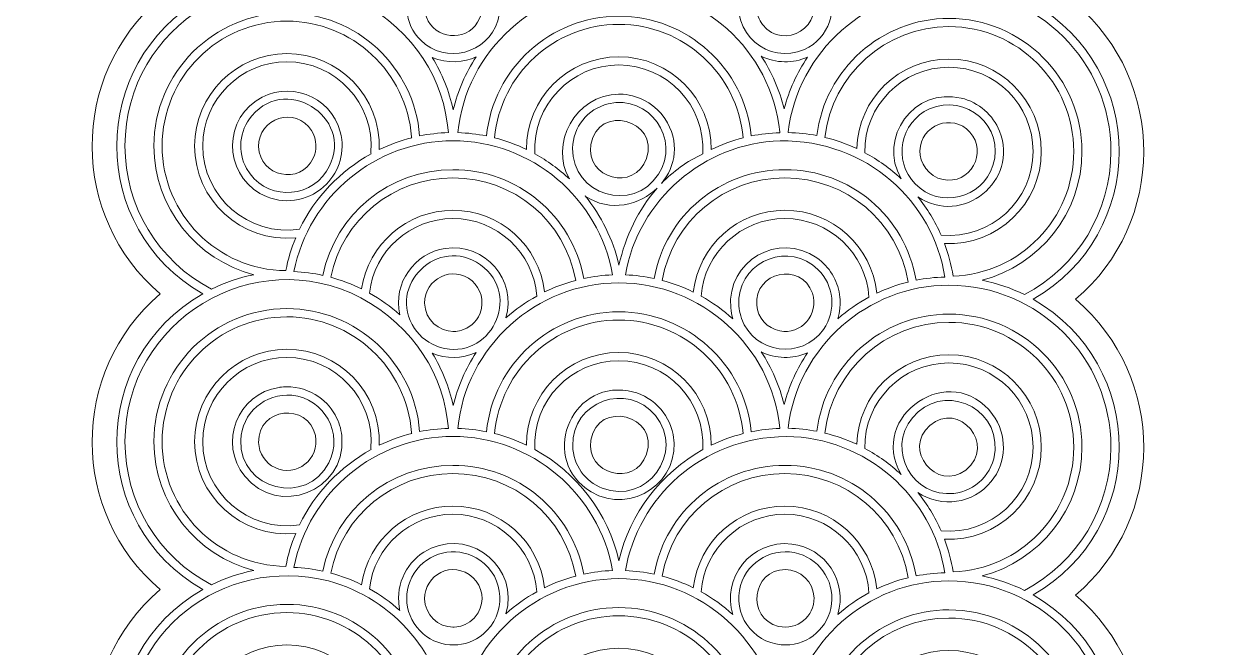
# Model space of a CAD drawing. Header units: inches. Extents: x 147 to 746, y 116 to 678.
# Drawn here: x 456.4 to 746.1, y 357.1 to 509.1 of the extents above; entities that cross this region are included whole.
import ezdxf

# ---------------------------------------------------------------- set-up
doc = ezdxf.new("R2010")
doc.units = ezdxf.units.IN
doc.header["$MEASUREMENT"] = 0
doc.layers.add('_U+0421_U+043B_U+043E_U+0439 1', color=7, linetype='Continuous')

# ---------------------------------------------------------------- blocks, each defined once
blk = doc.blocks.new('block 2')
at = {"layer": '_U+0421_U+043B_U+043E_U+0439 1', "color": 1, "lineweight": 9, "true_color": 0xff0000}
for points, knots in [([(712.78, 514.04), (734.77, 532.81), (735.06, 567.01), (712.78, 586.14), (746.07, 614.55), (726, 669.68), (681.9, 669.68), (665.22, 669.68), (650.34, 660.89), (641.85, 647.6), (623.27, 677.62), (580.05, 677.77), (561.24, 647.91), (552.88, 661.77), (537.66, 671.02), (520.55, 671.02), (476.43, 671.02), (456.41, 615.86), (489.67, 587.47), (467.35, 568.31), (467.72, 534.11), (489.67, 515.38), (467.35, 496.21), (467.72, 462.02), (489.67, 443.28), (467.35, 424.12), (467.72, 389.92), (489.67, 371.19), (467.35, 352.03), (467.72, 317.83), (489.67, 299.09), (478.83, 289.79), (473.82, 266.02), (473.82, 251.87), (473.82, 251.87), (473.82, 116.17), (473.82, 116.17), (473.82, 116.17), (573.27, 116.17), (573.27, 116.17), (573.27, 116.17), (573.27, 128.71), (573.27, 128.71), (573.27, 137.46), (580.39, 144.58), (589.14, 144.58), (589.14, 144.58), (613.76, 144.58), (613.76, 144.58), (622.51, 144.58), (629.62, 137.46), (629.62, 128.71), (629.62, 128.71), (629.62, 116.17), (629.62, 116.17), (629.62, 116.17), (729.07, 116.17), (729.07, 116.17), (729.07, 124.46), (729.07, 256.33), (729.07, 260.12), (729.07, 260.12), (727.27, 285.32), (712.78, 297.76), (734.77, 316.53), (735.06, 350.73), (712.78, 369.85), (734.77, 388.62), (735.06, 422.83), (712.78, 441.95), (734.77, 460.72), (735.06, 494.92), (712.78, 514.04)], [0, 0, 0, 0, 1, 1, 1, 2, 2, 2, 3, 3, 3, 4, 4, 4, 5, 5, 5, 6, 6, 6, 7, 7, 7, 8, 8, 8, 9, 9, 9, 10, 10, 10, 11, 11, 11, 12, 12, 12, 13, 13, 13, 14, 14, 14, 15, 15, 15, 16, 16, 16, 17, 17, 17, 18, 18, 18, 19, 19, 19, 20, 20, 20, 21, 21, 21, 22, 22, 22, 23, 23, 23, 24, 24, 24, 24]), ([(556.95, 518.87), (562.99, 523.42), (571.14, 516.14), (567.03, 509.51), (564.01, 504.61), (556.59, 505.34), (554.56, 510.73), (554.56, 510.73), (554.56, 510.73), (554.56, 510.73), (553.38, 513.84), (554.55, 517.09), (556.95, 518.87)], [0, 0, 0, 0, 1, 1, 1, 2, 2, 2, 3, 3, 3, 4, 4, 4, 4]), ([(648.27, 516.38), (652, 508.91), (641.67, 502.23), (636.47, 508.96), (635.59, 510.1), (635.05, 511.52), (635.02, 513.1), (634.91, 520.39), (644.86, 523.11), (648.27, 516.38)], [0, 0, 0, 0, 1, 1, 1, 2, 2, 2, 3, 3, 3, 3]), ([(594.63, 479.73), (596.28, 489.65), (611.47, 485.8), (608.15, 476.28), (605.32, 468.07), (593.24, 471.42), (594.63, 479.73)], [0, 0, 0, 0, 1, 1, 1, 2, 2, 2, 2]), ([(526.56, 483.07), (527.93, 480.77), (527.91, 478.35), (526.96, 476.34), (523.8, 469.72), (513.86, 471.82), (513.64, 479.17), (513.47, 486.12), (522.68, 489.14), (526.56, 483.07)], [0, 0, 0, 0, 1, 1, 1, 2, 2, 2, 3, 3, 3, 3]), ([(686.99, 482.73), (691.53, 477.75), (687.01, 469.8), (680.45, 471.13), (676.79, 471.86), (674.76, 475.32), (674.82, 478.17), (674.97, 484.48), (682.73, 487.41), (686.99, 482.73)], [0, 0, 0, 0, 1, 1, 1, 2, 2, 2, 3, 3, 3, 3]), ([(565.68, 446.42), (567.78, 444.6), (568.73, 441.52), (567.63, 438.61), (565.62, 433.49), (559.91, 434.1), (561.1, 434.1), (557.78, 434.11), (554.18, 436.89), (554.1, 441), (554, 446.95), (561.01, 450.47), (565.68, 446.42)], [0, 0, 0, 0, 1, 1, 1, 2, 2, 2, 3, 3, 3, 4, 4, 4, 4]), ([(648.63, 443.43), (650.36, 438.28), (645.84, 433.23), (640.69, 434.24), (637.65, 434.85), (635.28, 437.45), (635.05, 440.54), (634.38, 448.62), (645.88, 451.26), (648.63, 443.43)], [0, 0, 0, 0, 1, 1, 1, 2, 2, 2, 3, 3, 3, 3]), ([(594.63, 407.64), (596.28, 417.56), (611.47, 413.71), (608.15, 404.19), (605.32, 395.97), (593.24, 399.33), (594.63, 407.64)], [0, 0, 0, 0, 1, 1, 1, 2, 2, 2, 2]), ([(686.02, 400.32), (678.85, 394.93), (670.48, 405.38), (677.24, 411.21), (684.3, 417.34), (693.64, 406.46), (686.02, 400.32)], [0, 0, 0, 0, 1, 1, 1, 2, 2, 2, 2]), ([(527.48, 408.72), (528.68, 403.01), (522.77, 398.42), (517.64, 400.93), (515.38, 402.01), (513.72, 404.36), (513.64, 407.08), (513.42, 415.55), (525.71, 416.94), (527.48, 408.72)], [0, 0, 0, 0, 1, 1, 1, 2, 2, 2, 3, 3, 3, 3]), ([(565.95, 374.08), (568.16, 371.91), (568.84, 368.47), (567.15, 365.53), (564.86, 361.52), (560.1, 362.01), (561.1, 362.01), (557.36, 362.01), (554.17, 365.08), (554.1, 368.91), (553.99, 374.68), (560.88, 378.63), (565.95, 374.08)], [0, 0, 0, 0, 1, 1, 1, 2, 2, 2, 3, 3, 3, 4, 4, 4, 4]), ([(640.38, 362.22), (632.32, 364.15), (633.88, 376.09), (642.03, 376.07), (645.67, 376.06), (648.93, 373.09), (649.01, 369.17), (649.08, 364.67), (644.94, 361.17), (640.38, 362.22)], [0, 0, 0, 0, 1, 1, 1, 2, 2, 2, 3, 3, 3, 3])]:
    blk.add_open_spline(points, degree=3, knots=knots, dxfattribs=at)
at = {"layer": '_U+0421_U+043B_U+043E_U+0439 1', "color": 7, "lineweight": 9, "true_color": 0xffffff}
for points, knots in [([(702.93, 226), (730.31, 242.14), (730.21, 281.91), (702.39, 297.78), (730.33, 313.66), (730.39, 353.9), (702.39, 369.88), (730.33, 385.76), (730.39, 425.99), (702.39, 441.97), (730.33, 457.86), (730.38, 498.09), (702.39, 514.06), (730.33, 529.94), (730.39, 570.18), (702.39, 586.16), (715.37, 593.54), (723.38, 607.19), (723.38, 622.2), (723.38, 645.08), (704.77, 663.68), (681.9, 663.68), (662.82, 663.68), (646.39, 650.49), (641.75, 632.57), (637.3, 650.78), (620.75, 664.24), (601.45, 664.24), (582.09, 664.24), (565.45, 650.64), (561.09, 632.31), (557.02, 651.04), (540.19, 665.02), (520.55, 665.02), (497.68, 665.02), (479.07, 646.41), (479.07, 623.54), (479.07, 608.52), (487.08, 594.87), (500.06, 587.49), (472.09, 571.53), (472.1, 531.3), (500.06, 515.4), (472.04, 499.4), (472.16, 459.17), (500.06, 443.3), (472.04, 427.31), (472.16, 387.08), (500.06, 371.21), (472.1, 355.25), (472.1, 315.01), (500.06, 299.11), (471.88, 283.03), (472.17, 242.43), (500.51, 226.77), (487.53, 219.67), (479.01, 205.94), (479.01, 190.39), (479.01, 167.51), (497.62, 148.91), (520.49, 148.91), (540.26, 148.91), (556.84, 162.82), (560.97, 181.36), (565.1, 162.82), (581.68, 148.91), (601.45, 148.91), (621.15, 148.91), (637.67, 162.71), (641.88, 181.15), (645.93, 162.5), (662.56, 148.48), (682.41, 148.48), (705.28, 148.48), (723.89, 167.09), (723.89, 189.96), (723.89, 205.31), (715.48, 218.83), (702.93, 226)], [0, 0, 0, 0, 1, 1, 1, 2, 2, 2, 3, 3, 3, 4, 4, 4, 5, 5, 5, 6, 6, 6, 7, 7, 7, 8, 8, 8, 9, 9, 9, 10, 10, 10, 11, 11, 11, 12, 12, 12, 13, 13, 13, 14, 14, 14, 15, 15, 15, 16, 16, 16, 17, 17, 17, 18, 18, 18, 19, 19, 19, 20, 20, 20, 21, 21, 21, 22, 22, 22, 23, 23, 23, 24, 24, 24, 25, 25, 25, 26, 26, 26, 26]), ([(552.17, 520.23), (559.96, 530.18), (575.69, 521.74), (571.93, 509.83), (569.45, 501.82), (559.25, 499.16), (553.17, 505.11), (549.1, 509.05), (548.52, 515.59), (552.17, 520.23)], [0, 0, 0, 0, 1, 1, 1, 2, 2, 2, 3, 3, 3, 3]), ([(481.07, 479.35), (481.07, 508.85), (512.45, 527.94), (538.56, 514.44), (551.69, 507.32), (558.86, 495.35), (559.9, 482.59), (557.51, 482.52), (555.16, 482.25), (552.88, 481.79), (551.63, 498.61), (537.45, 511.77), (520.55, 511.77), (502.67, 511.77), (488.13, 497.23), (488.13, 479.35), (488.13, 464.26), (498.5, 451.54), (512.49, 447.95), (508.85, 447.23), (505.39, 446.03), (502.15, 444.42), (489.14, 451.28), (481.07, 464.64), (481.07, 479.35)], [0, 0, 0, 0, 1, 1, 1, 2, 2, 2, 3, 3, 3, 4, 4, 4, 5, 5, 5, 6, 6, 6, 7, 7, 7, 8, 8, 8, 8]), ([(646.68, 502.88), (637.82, 498.89), (628.43, 507.17), (631.11, 516.4), (633.94, 526.07), (647.15, 527.57), (652, 518.64), (655.11, 512.87), (652.73, 505.62), (646.68, 502.88)], [0, 0, 0, 0, 1, 1, 1, 2, 2, 2, 3, 3, 3, 3]), ([(640.7, 482.76), (640.69, 482.7), (640.69, 482.64), (640.68, 482.58), (638.31, 482.51), (635.98, 482.23), (633.71, 481.77), (632.09, 498.24), (618.14, 510.99), (601.45, 510.99), (584.81, 510.99), (570.81, 498.23), (569.19, 481.78), (566.91, 482.24), (564.57, 482.52), (562.18, 482.59), (564.21, 502.54), (581.28, 518.05), (601.45, 518.05), (621.59, 518.05), (638.59, 502.64), (640.7, 482.76)], [0, 0, 0, 0, 1, 1, 1, 2, 2, 2, 3, 3, 3, 4, 4, 4, 5, 5, 5, 6, 6, 6, 7, 7, 7, 7]), ([(721.38, 478.02), (721.38, 463.3), (713.31, 449.95), (700.3, 443.09), (697.07, 444.69), (693.6, 445.89), (689.96, 446.61), (703.95, 450.2), (714.32, 462.92), (714.32, 478.02), (714.32, 495.89), (699.78, 510.44), (681.9, 510.44), (665.48, 510.44), (651.62, 498.01), (649.71, 481.86), (647.43, 482.3), (645.1, 482.55), (642.72, 482.6), (642.72, 482.65), (642.71, 482.7), (642.71, 482.75), (645.06, 502.36), (661.97, 517.5), (681.9, 517.5), (703.67, 517.5), (721.38, 499.79), (721.38, 478.02)], [0, 0, 0, 0, 1, 1, 1, 2, 2, 2, 3, 3, 3, 4, 4, 4, 5, 5, 5, 6, 6, 6, 7, 7, 7, 8, 8, 8, 9, 9, 9, 9]), ([(520.55, 501.86), (508.14, 501.86), (498.04, 491.76), (498.04, 479.35), (498.04, 466.27), (509.28, 455.69), (522.68, 456.95), (521.62, 454.4), (520.8, 451.72), (520.27, 448.94), (503.63, 449.09), (490.13, 462.67), (490.13, 479.35), (490.13, 496.12), (503.78, 509.77), (520.55, 509.77), (536.44, 509.77), (549.77, 497.37), (550.9, 481.54), (550.9, 481.47), (550.93, 481.41), (550.95, 481.35), (548.2, 480.65), (545.55, 479.68), (543.03, 478.46), (543.54, 491.45), (533.11, 501.86), (520.55, 501.86)], [0, 0, 0, 0, 1, 1, 1, 2, 2, 2, 3, 3, 3, 4, 4, 4, 5, 5, 5, 6, 6, 6, 7, 7, 7, 8, 8, 8, 9, 9, 9, 9]), ([(601.45, 508.99), (617.2, 508.99), (630.34, 496.9), (631.74, 481.31), (629.04, 480.62), (626.43, 479.67), (623.96, 478.46), (624.04, 490.85), (613.95, 501.08), (601.45, 501.08), (588.9, 501.08), (578.83, 490.77), (578.94, 478.48), (576.46, 479.68), (573.86, 480.63), (571.16, 481.32), (572.56, 496.88), (585.75, 508.99), (601.45, 508.99)], [0, 0, 0, 0, 1, 1, 1, 2, 2, 2, 3, 3, 3, 4, 4, 4, 5, 5, 5, 6, 6, 6, 6]), ([(704.41, 478.02), (704.41, 490.43), (694.32, 500.53), (681.9, 500.53), (669.71, 500.53), (659.77, 490.79), (659.41, 478.69), (656.94, 479.85), (654.35, 480.77), (651.67, 481.43), (653.38, 496.67), (666.42, 508.44), (681.9, 508.44), (698.68, 508.44), (712.32, 494.79), (712.32, 478.02), (712.32, 461.58), (699.21, 448.15), (682.9, 447.62), (682.47, 450.37), (681.76, 453.02), (680.81, 455.55), (693.82, 454.93), (704.41, 465.32), (704.41, 478.02)], [0, 0, 0, 0, 1, 1, 1, 2, 2, 2, 3, 3, 3, 4, 4, 4, 5, 5, 5, 6, 6, 6, 7, 7, 7, 8, 8, 8, 8]), ([(636.14, 501.23), (639.74, 499.46), (643.91, 499.44), (647.43, 501.01), (644.87, 497.2), (642.93, 492.94), (641.75, 488.38), (640.61, 493.02), (638.7, 497.35), (636.14, 501.23)], [0, 0, 0, 0, 1, 1, 1, 2, 2, 2, 3, 3, 3, 3]), ([(541.04, 477.42), (533.55, 473.26), (527.41, 466.86), (523.64, 459.07), (511.09, 457.18), (500.04, 466.94), (500.04, 479.35), (500.04, 490.66), (509.24, 499.86), (520.55, 499.86), (532.41, 499.86), (541.93, 489.76), (541, 477.74), (540.99, 477.63), (541.01, 477.52), (541.04, 477.42)], [0, 0, 0, 0, 1, 1, 1, 2, 2, 2, 3, 3, 3, 4, 4, 4, 5, 5, 5, 5]), ([(566.67, 501.08), (564.12, 497.17), (562.2, 492.8), (561.09, 488.12), (560.09, 492.71), (558.34, 497.01), (555.96, 500.89), (559.63, 499.35), (563.77, 499.68), (566.67, 501.08)], [0, 0, 0, 0, 1, 1, 1, 2, 2, 2, 3, 3, 3, 3]), ([(589.38, 471.29), (586.84, 473.66), (584.03, 475.73), (580.98, 477.42), (580.32, 489.37), (589.85, 499.08), (601.45, 499.08), (613.08, 499.08), (622.59, 489.31), (621.92, 477.39), (618.05, 475.62), (614.68, 473.14), (611.82, 470.17), (615.29, 474.32), (616.41, 480.42), (612.62, 486.03), (608.03, 492.83), (600.07, 491.93), (601.54, 491.93), (590.57, 491.93), (584.56, 479.62), (589.38, 471.29)], [0, 0, 0, 0, 1, 1, 1, 2, 2, 2, 3, 3, 3, 4, 4, 4, 5, 5, 5, 6, 6, 6, 7, 7, 7, 7]), ([(694.22, 482.96), (692.67, 486.89), (689.22, 489.99), (684.87, 491.01), (673.37, 493.71), (664.48, 481.32), (670.24, 471.36), (667.58, 473.84), (664.61, 475.97), (661.4, 477.69), (661.22, 489.21), (670.53, 498.53), (681.9, 498.53), (693.21, 498.53), (702.41, 489.33), (702.41, 478.01), (702.41, 466.09), (692.17, 456.47), (679.98, 457.6), (678.51, 460.98), (676.59, 464.12), (674.31, 466.96), (685.21, 459.59), (699.07, 470.87), (694.22, 482.96)], [0, 0, 0, 0, 1, 1, 1, 2, 2, 2, 3, 3, 3, 4, 4, 4, 5, 5, 5, 6, 6, 6, 7, 7, 7, 8, 8, 8, 8]), ([(513.04, 490.33), (504.23, 484.24), (505.88, 470.81), (515.71, 466.93), (520.66, 464.97), (526.38, 466.12), (530.21, 470.04), (533.28, 473.2), (534.81, 477.95), (533.55, 482.75), (531.21, 491.7), (520.64, 495.6), (513.04, 490.33)], [0, 0, 0, 0, 1, 1, 1, 2, 2, 2, 3, 3, 3, 4, 4, 4, 4]), ([(530.2, 473.23), (525.57, 466.01), (514.88, 466.33), (510.72, 473.83), (508.46, 477.9), (508.87, 483.02), (511.99, 486.7), (520.97, 497.27), (537.89, 485.22), (530.2, 473.23)], [0, 0, 0, 0, 1, 1, 1, 2, 2, 2, 3, 3, 3, 3]), ([(598.87, 489.61), (608.82, 492), (616.62, 480.99), (611.09, 472.43), (604.94, 462.89), (589.97, 467.31), (590.18, 478.8), (590.29, 483.89), (593.79, 488.37), (598.87, 489.61)], [0, 0, 0, 0, 1, 1, 1, 2, 2, 2, 3, 3, 3, 3]), ([(673.69, 470.09), (668.16, 475.76), (670.01, 485.16), (677.17, 488.38), (686.06, 492.34), (695.61, 484.01), (692.63, 474.57), (690.04, 466.46), (679.68, 463.94), (673.69, 470.09)], [0, 0, 0, 0, 1, 1, 1, 2, 2, 2, 3, 3, 3, 3]), ([(561.01, 480.61), (580.11, 480.61), (596.65, 466.62), (599.9, 447.92), (597.51, 447.83), (595.17, 447.53), (592.89, 447.04), (590.06, 462.45), (576.79, 473.55), (561.01, 473.55), (545.48, 473.55), (532.39, 462.81), (529.28, 447.79), (526.99, 448.29), (524.65, 448.6), (522.26, 448.7), (525.82, 467.01), (542.18, 480.61), (561.01, 480.61)], [0, 0, 0, 0, 1, 1, 1, 2, 2, 2, 3, 3, 3, 4, 4, 4, 5, 5, 5, 6, 6, 6, 6]), ([(680.91, 447.38), (678.52, 447.32), (676.17, 447.07), (673.88, 446.61), (671.23, 462.25), (657.86, 473.55), (641.93, 473.55), (626.14, 473.55), (612.88, 462.45), (610.05, 447.04), (607.77, 447.52), (605.43, 447.82), (603.04, 447.92), (606.22, 466.24), (622.16, 480.03), (640.76, 480.59), (662.02, 480.83), (677.99, 465.73), (680.91, 447.38)], [0, 0, 0, 0, 1, 1, 1, 2, 2, 2, 3, 3, 3, 4, 4, 4, 5, 5, 5, 6, 6, 6, 6]), ([(561.01, 471.55), (575.86, 471.55), (588.33, 461.09), (590.94, 446.58), (588.3, 445.88), (585.76, 444.92), (583.35, 443.74), (582.05, 455), (572.48, 463.65), (561.01, 463.65), (549.79, 463.65), (540.38, 455.37), (538.76, 444.48), (536.36, 445.66), (533.84, 446.61), (531.22, 447.32), (534.11, 461.45), (546.42, 471.55), (561.01, 471.55)], [0, 0, 0, 0, 1, 1, 1, 2, 2, 2, 3, 3, 3, 4, 4, 4, 5, 5, 5, 6, 6, 6, 6]), ([(641.93, 463.65), (630.45, 463.65), (620.89, 454.99), (619.59, 443.73), (617.18, 444.91), (614.64, 445.87), (612, 446.57), (614.61, 461.09), (627.08, 471.55), (641.93, 471.55), (656.91, 471.55), (669.48, 460.9), (671.93, 446.17), (669.28, 445.51), (666.73, 444.58), (664.3, 443.43), (663.14, 454.84), (653.51, 463.65), (641.93, 463.65)], [0, 0, 0, 0, 1, 1, 1, 2, 2, 2, 3, 3, 3, 4, 4, 4, 5, 5, 5, 6, 6, 6, 6]), ([(593.26, 467.13), (599.23, 463.01), (606.63, 464.99), (610.82, 469.08), (606.22, 463.87), (603.06, 457.31), (601.47, 450.27), (600.04, 456.58), (597.15, 462.32), (593.21, 467.17), (593.23, 467.15), (593.24, 467.14), (593.26, 467.13)], [0, 0, 0, 0, 1, 1, 1, 2, 2, 2, 3, 3, 3, 4, 4, 4, 4]), ([(548.07, 438.2), (545.8, 440.21), (543.32, 441.99), (540.66, 443.48), (541.83, 453.75), (550.54, 461.64), (561.01, 461.64), (571.72, 461.64), (580.62, 453.37), (581.45, 442.75), (578.74, 441.25), (576.22, 439.45), (573.92, 437.4), (576.6, 446.62), (568.94, 455.72), (559.13, 454.35), (551.62, 453.24), (546.35, 445.95), (548.07, 438.2)], [0, 0, 0, 0, 1, 1, 1, 2, 2, 2, 3, 3, 3, 4, 4, 4, 5, 5, 5, 6, 6, 6, 6]), ([(655.23, 443.1), (654.71, 446.61), (652.78, 449.88), (649.72, 452.04), (640.34, 458.64), (627.71, 451.18), (628.72, 439.91), (628.8, 438.96), (629.02, 437.92), (629.25, 437.18), (626.89, 439.31), (624.29, 441.18), (621.49, 442.74), (622.32, 453.37), (631.21, 461.64), (641.93, 461.64), (652.73, 461.64), (661.71, 453.23), (662.4, 442.47), (659.67, 441), (657.12, 439.24), (654.79, 437.23), (655.85, 440.68), (655.09, 444.07), (655.23, 443.1)], [0, 0, 0, 0, 1, 1, 1, 2, 2, 2, 3, 3, 3, 4, 4, 4, 5, 5, 5, 6, 6, 6, 7, 7, 7, 8, 8, 8, 8]), ([(567.71, 450.36), (578.11, 442.89), (570.03, 426.68), (557.91, 430.24), (555.28, 431.01), (553.05, 432.72), (551.63, 434.86), (544.73, 445.24), (557.44, 457.7), (567.71, 450.36)], [0, 0, 0, 0, 1, 1, 1, 2, 2, 2, 3, 3, 3, 3]), ([(481.07, 407.26), (481.07, 436.76), (512.46, 455.85), (538.56, 442.34), (551.69, 435.22), (558.86, 423.26), (559.9, 410.49), (557.51, 410.43), (555.16, 410.16), (552.88, 409.69), (551.63, 426.52), (537.45, 439.68), (520.55, 439.68), (502.67, 439.68), (488.13, 425.13), (488.13, 407.26), (488.13, 392.16), (498.5, 379.44), (512.49, 375.85), (508.85, 375.13), (505.39, 373.93), (502.15, 372.33), (489.14, 379.19), (481.07, 392.54), (481.07, 407.26)], [0, 0, 0, 0, 1, 1, 1, 2, 2, 2, 3, 3, 3, 4, 4, 4, 5, 5, 5, 6, 6, 6, 7, 7, 7, 8, 8, 8, 8]), ([(631.33, 437.31), (630.78, 438.84), (630.55, 440.52), (630.71, 442.21), (631.58, 451.59), (643.09, 455.96), (649.95, 449.26), (653.87, 445.44), (654.55, 439.25), (651.32, 434.63), (646.02, 427.09), (634.45, 428.65), (631.33, 437.31)], [0, 0, 0, 0, 1, 1, 1, 2, 2, 2, 3, 3, 3, 4, 4, 4, 4]), ([(640.7, 410.66), (640.69, 410.61), (640.69, 410.55), (640.68, 410.49), (638.31, 410.42), (635.98, 410.14), (633.71, 409.67), (632.09, 426.15), (618.14, 438.9), (601.45, 438.9), (584.81, 438.9), (570.81, 426.13), (569.19, 409.68), (566.91, 410.15), (564.57, 410.42), (562.18, 410.49), (564.2, 430.45), (581.28, 445.96), (601.45, 445.96), (621.59, 445.96), (638.59, 430.55), (640.7, 410.66)], [0, 0, 0, 0, 1, 1, 1, 2, 2, 2, 3, 3, 3, 4, 4, 4, 5, 5, 5, 6, 6, 6, 7, 7, 7, 7]), ([(721.38, 405.92), (721.38, 391.21), (713.31, 377.86), (700.3, 370.99), (697.07, 372.6), (693.6, 373.8), (689.96, 374.52), (703.95, 378.11), (714.32, 390.83), (714.32, 405.92), (714.32, 423.8), (699.78, 438.34), (681.9, 438.34), (665.48, 438.34), (651.62, 425.91), (649.71, 409.77), (647.43, 410.21), (645.1, 410.45), (642.73, 410.5), (642.72, 410.55), (642.72, 410.61), (642.71, 410.66), (645.06, 430.27), (661.97, 445.4), (681.9, 445.4), (703.67, 445.4), (721.38, 427.69), (721.38, 405.92)], [0, 0, 0, 0, 1, 1, 1, 2, 2, 2, 3, 3, 3, 4, 4, 4, 5, 5, 5, 6, 6, 6, 7, 7, 7, 8, 8, 8, 9, 9, 9, 9]), ([(520.55, 429.77), (508.14, 429.77), (498.04, 419.67), (498.04, 407.26), (498.04, 394.18), (509.27, 383.6), (522.68, 384.86), (521.62, 382.31), (520.8, 379.63), (520.27, 376.84), (503.63, 376.99), (490.13, 390.58), (490.13, 407.26), (490.13, 424.03), (503.78, 437.68), (520.55, 437.68), (536.44, 437.68), (549.77, 425.28), (550.9, 409.45), (550.9, 409.38), (550.93, 409.32), (550.95, 409.25), (548.2, 408.55), (545.55, 407.59), (543.03, 406.36), (543.54, 419.36), (533.11, 429.77), (520.55, 429.77)], [0, 0, 0, 0, 1, 1, 1, 2, 2, 2, 3, 3, 3, 4, 4, 4, 5, 5, 5, 6, 6, 6, 7, 7, 7, 8, 8, 8, 9, 9, 9, 9]), ([(601.45, 436.9), (617.2, 436.9), (630.34, 424.8), (631.74, 409.22), (629.04, 408.52), (626.43, 407.57), (623.96, 406.37), (624.04, 418.76), (613.95, 428.99), (601.45, 428.99), (588.9, 428.99), (578.83, 418.67), (578.94, 406.39), (576.46, 407.59), (573.86, 408.54), (571.16, 409.23), (572.56, 424.79), (585.75, 436.9), (601.45, 436.9)], [0, 0, 0, 0, 1, 1, 1, 2, 2, 2, 3, 3, 3, 4, 4, 4, 5, 5, 5, 6, 6, 6, 6]), ([(704.41, 405.92), (704.41, 418.34), (694.32, 428.44), (681.9, 428.44), (669.71, 428.44), (659.76, 418.7), (659.41, 406.6), (656.94, 407.76), (654.35, 408.68), (651.67, 409.33), (653.38, 424.58), (666.42, 436.34), (681.9, 436.34), (698.68, 436.34), (712.32, 422.7), (712.32, 405.92), (712.32, 389.48), (699.21, 376.06), (682.9, 375.53), (682.47, 378.27), (681.76, 380.92), (680.81, 383.45), (693.82, 382.83), (704.41, 393.23), (704.41, 405.92)], [0, 0, 0, 0, 1, 1, 1, 2, 2, 2, 3, 3, 3, 4, 4, 4, 5, 5, 5, 6, 6, 6, 7, 7, 7, 8, 8, 8, 8]), ([(566.67, 428.98), (564.12, 425.07), (562.2, 420.71), (561.09, 416.03), (560.09, 420.61), (558.34, 424.92), (555.96, 428.8), (559.28, 427.42), (563.23, 427.4), (566.67, 428.98)], [0, 0, 0, 0, 1, 1, 1, 2, 2, 2, 3, 3, 3, 3]), ([(641.75, 416.29), (640.61, 420.93), (638.69, 425.26), (636.14, 429.14), (639.6, 427.44), (643.77, 427.3), (647.43, 428.92), (644.87, 425.11), (642.93, 420.85), (641.75, 416.29)], [0, 0, 0, 0, 1, 1, 1, 2, 2, 2, 3, 3, 3, 3]), ([(541.04, 405.32), (533.55, 401.17), (527.41, 394.76), (523.64, 386.98), (511.06, 385.09), (500.04, 394.87), (500.04, 407.26), (500.04, 418.57), (509.24, 427.77), (520.55, 427.77), (532.41, 427.77), (541.93, 417.66), (541, 405.65), (540.99, 405.54), (541.01, 405.43), (541.04, 405.32)], [0, 0, 0, 0, 1, 1, 1, 2, 2, 2, 3, 3, 3, 4, 4, 4, 5, 5, 5, 5]), ([(601.45, 426.99), (613.08, 426.99), (622.59, 417.22), (621.92, 405.3), (611.78, 399.66), (604.12, 389.89), (601.47, 378.17), (598.82, 389.91), (591.14, 399.69), (580.98, 405.33), (580.31, 417.31), (589.9, 426.99), (601.45, 426.99)], [0, 0, 0, 0, 1, 1, 1, 2, 2, 2, 3, 3, 3, 4, 4, 4, 4]), ([(692.19, 397.5), (696.02, 402.22), (696.17, 409.01), (692.55, 413.88), (682.52, 427.42), (661.95, 413.6), (670.24, 399.26), (667.59, 401.74), (664.61, 403.88), (661.4, 405.6), (661.22, 417.12), (670.53, 426.44), (681.9, 426.44), (693.21, 426.44), (702.41, 417.23), (702.41, 405.92), (702.41, 394.01), (692.18, 384.38), (679.98, 385.51), (678.51, 388.89), (676.59, 392.03), (674.31, 394.87), (680.07, 390.96), (687.84, 392.15), (692.19, 397.5)], [0, 0, 0, 0, 1, 1, 1, 2, 2, 2, 3, 3, 3, 4, 4, 4, 5, 5, 5, 6, 6, 6, 7, 7, 7, 8, 8, 8, 8]), ([(532.66, 413.06), (531.66, 415.14), (530.17, 416.87), (528.32, 418.18), (526.03, 419.78), (523.32, 420.67), (520.38, 420.61), (519.48, 420.59), (518.67, 420.48), (518.67, 420.48), (508.46, 418.96), (503.77, 406.84), (510.26, 398.84), (510.26, 398.84), (510.26, 398.83), (510.26, 398.83), (518.41, 388.8), (534.79, 395.11), (533.96, 408.07), (533.86, 409.82), (533.44, 411.44), (532.66, 413.06)], [0, 0, 0, 0, 1, 1, 1, 2, 2, 2, 3, 3, 3, 4, 4, 4, 5, 5, 5, 6, 6, 6, 7, 7, 7, 7]), ([(594.7, 395), (604.57, 389.13), (616.84, 397.69), (614.65, 409.01), (613.63, 414.28), (609.46, 418.68), (603.75, 419.64), (589.33, 422.04), (582, 402.6), (594.7, 395)], [0, 0, 0, 0, 1, 1, 1, 2, 2, 2, 3, 3, 3, 3]), ([(610.36, 413.62), (617.67, 404.61), (608.24, 391.7), (597.41, 395.9), (593.24, 397.52), (590.3, 401.53), (590.19, 406.22), (589.95, 417.02), (603.53, 421.98), (610.36, 413.62)], [0, 0, 0, 0, 1, 1, 1, 2, 2, 2, 3, 3, 3, 3]), ([(673, 413.08), (680.02, 421.69), (693.87, 416.11), (693.14, 405.15), (692.72, 399.45), (688.33, 395.24), (683.11, 394.64), (673.07, 393.51), (666.56, 405.17), (673, 413.08)], [0, 0, 0, 0, 1, 1, 1, 2, 2, 2, 3, 3, 3, 3]), ([(530.76, 402.12), (525.34, 391.42), (508.97, 395.44), (509.29, 407.58), (509.49, 414.25), (515.3, 419.18), (521.73, 418.56), (529.73, 417.79), (534.35, 409.17), (530.76, 402.12)], [0, 0, 0, 0, 1, 1, 1, 2, 2, 2, 3, 3, 3, 3]), ([(561.01, 408.52), (580.11, 408.52), (596.65, 394.53), (599.9, 375.83), (597.51, 375.74), (595.17, 375.44), (592.89, 374.95), (590.06, 390.36), (576.79, 401.46), (561.01, 401.46), (545.48, 401.46), (532.39, 390.72), (529.28, 375.7), (526.99, 376.19), (524.65, 376.5), (522.26, 376.6), (525.82, 394.92), (542.18, 408.52), (561.01, 408.52)], [0, 0, 0, 0, 1, 1, 1, 2, 2, 2, 3, 3, 3, 4, 4, 4, 5, 5, 5, 6, 6, 6, 6]), ([(680.91, 375.28), (678.52, 375.23), (676.17, 374.97), (673.88, 374.52), (671.23, 390.15), (657.86, 401.46), (641.93, 401.46), (626.14, 401.46), (612.88, 390.36), (610.05, 374.94), (607.77, 375.43), (605.43, 375.73), (603.04, 375.82), (606.09, 393.36), (621.23, 408.27), (642.32, 408.51), (661.6, 408.32), (677.95, 393.92), (680.91, 375.28)], [0, 0, 0, 0, 1, 1, 1, 2, 2, 2, 3, 3, 3, 4, 4, 4, 5, 5, 5, 6, 6, 6, 6]), ([(561.01, 399.46), (575.86, 399.46), (588.33, 389), (590.94, 374.48), (588.3, 373.78), (585.76, 372.83), (583.35, 371.65), (582.05, 382.9), (572.48, 391.55), (561.01, 391.55), (549.79, 391.55), (540.38, 383.28), (538.76, 372.38), (536.36, 373.56), (533.84, 374.52), (531.22, 375.22), (534.11, 389.35), (546.42, 399.46), (561.01, 399.46)], [0, 0, 0, 0, 1, 1, 1, 2, 2, 2, 3, 3, 3, 4, 4, 4, 5, 5, 5, 6, 6, 6, 6]), ([(641.93, 391.55), (630.45, 391.55), (620.89, 382.9), (619.59, 371.64), (617.18, 372.82), (614.64, 373.78), (612, 374.48), (614.61, 388.99), (627.08, 399.46), (641.93, 399.46), (656.91, 399.46), (669.48, 388.8), (671.93, 374.08), (669.28, 373.41), (666.73, 372.49), (664.3, 371.34), (663.14, 382.74), (653.51, 391.55), (641.93, 391.55)], [0, 0, 0, 0, 1, 1, 1, 2, 2, 2, 3, 3, 3, 4, 4, 4, 5, 5, 5, 6, 6, 6, 6]), ([(547.78, 368.14), (547.78, 368.12), (547.88, 367.06), (547.88, 367.08), (547.91, 366.86), (547.97, 366.56), (548.07, 366.1), (545.8, 368.12), (543.32, 369.89), (540.65, 371.38), (541.83, 381.65), (550.54, 389.55), (561.01, 389.55), (571.72, 389.55), (580.61, 381.28), (581.45, 370.66), (578.74, 369.15), (576.22, 367.36), (573.92, 365.31), (573.92, 365.31), (573.92, 365.31), (573.92, 365.31), (577.09, 376.2), (566.03, 385.82), (555.73, 381.27), (550.59, 379.03), (547.39, 373.76), (547.78, 368.14)], [0, 0, 0, 0, 1, 1, 1, 2, 2, 2, 3, 3, 3, 4, 4, 4, 5, 5, 5, 6, 6, 6, 7, 7, 7, 8, 8, 8, 9, 9, 9, 9]), ([(643.58, 382.3), (633.6, 383.47), (626.37, 373.72), (629.25, 365.08), (626.89, 367.22), (624.29, 369.09), (621.49, 370.64), (622.32, 381.28), (631.21, 389.55), (641.93, 389.55), (652.73, 389.55), (661.71, 381.13), (662.4, 370.37), (659.67, 368.91), (657.12, 367.15), (654.8, 365.14), (657.24, 373.16), (651.76, 381.36), (643.58, 382.3)], [0, 0, 0, 0, 1, 1, 1, 2, 2, 2, 3, 3, 3, 4, 4, 4, 5, 5, 5, 6, 6, 6, 6]), ([(481.07, 335.16), (481.07, 360.13), (504.26, 379.78), (530.71, 373.29), (546.67, 368.99), (558.55, 355.04), (559.9, 338.4), (557.51, 338.33), (555.16, 338.06), (552.88, 337.6), (551.63, 354.42), (537.45, 367.59), (520.55, 367.59), (502.67, 367.59), (488.13, 353.04), (488.13, 335.16), (488.13, 320.07), (498.5, 307.35), (512.49, 303.76), (508.85, 303.04), (505.38, 301.84), (502.15, 300.23), (489.14, 307.09), (481.07, 320.45), (481.07, 335.16)], [0, 0, 0, 0, 1, 1, 1, 2, 2, 2, 3, 3, 3, 4, 4, 4, 5, 5, 5, 6, 6, 6, 7, 7, 7, 8, 8, 8, 8]), ([(552.21, 376.1), (556.04, 380.91), (562.79, 381.68), (567.55, 378.38), (573.75, 374.08), (574.1, 365.12), (568.39, 360.33), (564.32, 356.92), (558.16, 356.66), (553.74, 360.39), (549.05, 364.39), (548.42, 371.33), (552.21, 376.1)], [0, 0, 0, 0, 1, 1, 1, 2, 2, 2, 3, 3, 3, 4, 4, 4, 4]), ([(641.01, 357.73), (633.9, 358.36), (629.12, 365.36), (631.11, 372.21), (632.89, 378.31), (639.33, 381.75), (645.33, 379.91), (650.81, 378.27), (654.41, 372.54), (653.11, 366.59), (651.91, 361.17), (646.85, 357.22), (641.01, 357.73)], [0, 0, 0, 0, 1, 1, 1, 2, 2, 2, 3, 3, 3, 4, 4, 4, 4]), ([(640.7, 338.57), (640.69, 338.51), (640.69, 338.45), (640.68, 338.39), (638.31, 338.32), (635.98, 338.04), (633.71, 337.58), (632.09, 354.05), (618.14, 366.8), (601.45, 366.8), (584.81, 366.8), (570.81, 354.04), (569.19, 337.59), (566.91, 338.05), (564.57, 338.33), (562.18, 338.4), (564.21, 358.35), (581.28, 373.86), (601.45, 373.86), (621.59, 373.86), (638.59, 358.46), (640.7, 338.57)], [0, 0, 0, 0, 1, 1, 1, 2, 2, 2, 3, 3, 3, 4, 4, 4, 5, 5, 5, 6, 6, 6, 7, 7, 7, 7]), ([(721.38, 333.83), (721.38, 319.11), (713.31, 305.76), (700.3, 298.9), (697.07, 300.5), (693.6, 301.7), (689.96, 302.42), (703.95, 306.02), (714.32, 318.73), (714.32, 333.83), (714.32, 351.71), (699.78, 366.25), (681.9, 366.25), (665.48, 366.25), (651.62, 353.82), (649.71, 337.67), (647.43, 338.11), (645.1, 338.36), (642.73, 338.41), (642.72, 338.46), (642.72, 338.51), (642.71, 338.56), (645.06, 358.18), (661.97, 373.31), (681.9, 373.31), (703.67, 373.31), (721.38, 355.6), (721.38, 333.83)], [0, 0, 0, 0, 1, 1, 1, 2, 2, 2, 3, 3, 3, 4, 4, 4, 5, 5, 5, 6, 6, 6, 7, 7, 7, 8, 8, 8, 9, 9, 9, 9]), ([(520.55, 357.68), (508.14, 357.68), (498.04, 347.58), (498.04, 335.16), (498.04, 322.08), (509.28, 311.5), (522.68, 312.76), (521.62, 310.21), (520.8, 307.53), (520.27, 304.75), (503.63, 304.9), (490.13, 318.48), (490.13, 335.16), (490.13, 351.94), (503.78, 365.58), (520.55, 365.58), (536.44, 365.58), (549.77, 353.19), (550.9, 337.36), (550.9, 337.28), (550.93, 337.22), (550.95, 337.16), (548.2, 336.46), (545.55, 335.49), (543.03, 334.27), (543.54, 347.26), (533.11, 357.68), (520.55, 357.68)], [0, 0, 0, 0, 1, 1, 1, 2, 2, 2, 3, 3, 3, 4, 4, 4, 5, 5, 5, 6, 6, 6, 7, 7, 7, 8, 8, 8, 9, 9, 9, 9]), ([(601.45, 364.8), (617.2, 364.8), (630.34, 352.71), (631.74, 337.12), (629.04, 336.43), (626.43, 335.48), (623.96, 334.28), (624.04, 346.66), (613.95, 356.89), (601.45, 356.89), (588.9, 356.89), (578.83, 346.58), (578.94, 334.3), (576.46, 335.49), (573.86, 336.44), (571.16, 337.14), (572.56, 352.7), (585.75, 364.8), (601.45, 364.8)], [0, 0, 0, 0, 1, 1, 1, 2, 2, 2, 3, 3, 3, 4, 4, 4, 5, 5, 5, 6, 6, 6, 6]), ([(704.41, 333.83), (704.41, 346.24), (694.32, 356.34), (681.9, 356.34), (669.71, 356.34), (659.76, 346.6), (659.41, 334.5), (656.94, 335.66), (654.35, 336.58), (651.67, 337.24), (653.38, 352.48), (666.42, 364.25), (681.9, 364.25), (698.68, 364.25), (712.32, 350.6), (712.32, 333.83), (712.32, 317.39), (699.21, 303.96), (682.9, 303.43), (682.47, 306.18), (681.76, 308.83), (680.81, 311.36), (693.82, 310.74), (704.41, 321.13), (704.41, 333.83)], [0, 0, 0, 0, 1, 1, 1, 2, 2, 2, 3, 3, 3, 4, 4, 4, 5, 5, 5, 6, 6, 6, 7, 7, 7, 8, 8, 8, 8])]:
    blk.add_open_spline(points, degree=3, knots=knots, dxfattribs=at)

msp = doc.modelspace()

# ---------------------------------------------------------------- block references
at = {"layer": '_U+0421_U+043B_U+043E_U+0439 1'}
msp.add_blockref('block 2', (0, 0), dxfattribs=at)

doc.saveas('drawing.dxf')
